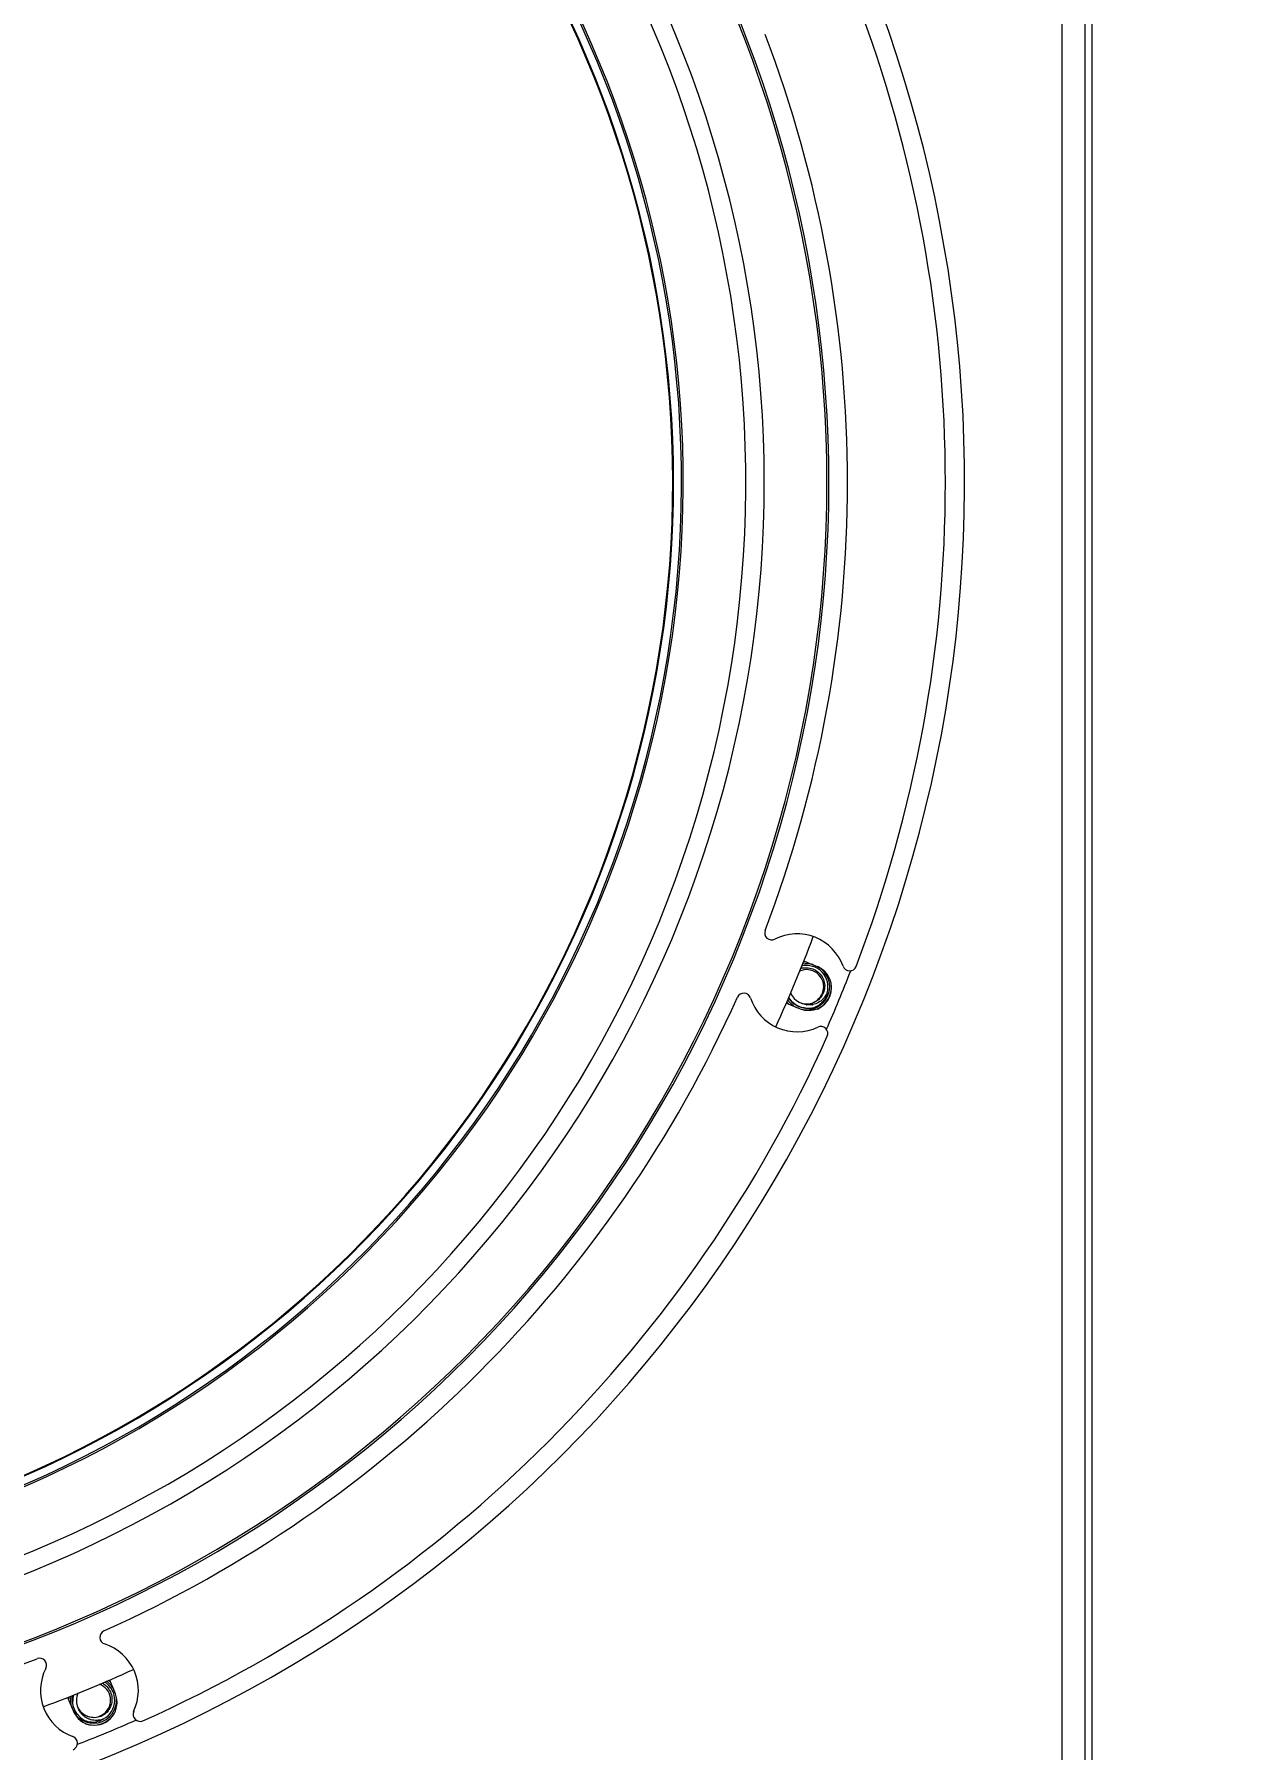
# Model space of a CAD drawing. Header units: millimetres. Extents: x 1177 to 4147, y 93 to 2194.
# Drawn here: x 1876.2 to 2050.4, y 1505.7 to 1751 of the extents above; entities that cross this region are included whole.
import ezdxf

# ---------------------------------------------------------------- set-up
doc = ezdxf.new("R2010")
doc.units = ezdxf.units.MM
doc.header["$LTSCALE"] = 0.1
doc.layers.get('0').update_dxf_attribs({"lineweight": 13})
doc.layers.get('Defpoints').update_dxf_attribs({"lineweight": 9})
doc.layers.add('标注', color=251, linetype='Continuous', lineweight=9)
doc.styles.get("Standard").update_dxf_attribs({"font": 'arial.ttf'})
doc.dimstyles.new('STANDARD 10', dxfattribs={"dimscale": 10, "dimtxt": 2.5, "dimasz": 1.5, "dimexe": 0.5, "dimexo": 0.5, "dimgap": 0.5, "dimtad": 1, "dimtoh": 1, "dimdec": 1, "dimzin": 9, "dimdsep": 46, "dimtxsty": 'Standard', "dimcen": 0, "dimclrd": 256, "dimclre": 256, "dimclrt": 256, "dimadec": 0, "dimazin": 0, "dimtp": 0.01, "dimtm": 0.01, "dimtfac": 1, "dimtdec": 1, "dimtofl": 0, "dimtmove": 0, "dimatfit": 3, "dimfxl": 1, "dimtolj": 1, "dimtzin": 4, "dimlwd": -1, "dimlwe": -1, "dimarcsym": 0})

# ---------------------------------------------------------------- blocks, each defined once
blk = doc.blocks.new('*D20')
at = {"layer": 'Defpoints', "color": 0, "transparency": 16777216}
for p in [(2024.49, 1921.89), (2024.49, 1341.89), (2127.77, 1341.89)]:
    blk.add_point(p, dxfattribs=at)
at = {"layer": '标注', "transparency": 16777216}
for p, q in [((2029.49, 1921.89), (2132.77, 1921.89)), ((2127.77, 1906.89), (2127.77, 1356.89)), ((2029.49, 1341.89), (2132.77, 1341.89))]:
    blk.add_line(p, q, dxfattribs=at)
for points in [[(2125.27, 1906.89), (2130.27, 1906.89), (2127.77, 1921.89)], [(2125.27, 1356.89), (2130.27, 1356.89), (2127.77, 1341.89)]]:
    blk.add_solid(points, dxfattribs=at)
at = {"layer": '标注', "transparency": 16777216, "insert": (2110, 1631.89), "char_height": 25, "attachment_point": 5, "rotation": 90}
blk.add_mtext('\\A1;580', dxfattribs=at)

msp = doc.modelspace()

# ---------------------------------------------------------------- linework, layer by layer
for p, q in [((2027.49, 1344.89), (2027.49, 1918.89)), ((2026.49, 1348.89), (2026.49, 1875.71)), ((2023.18, 1348.89), (2023.18, 1819.39)), ((1988.21, 1617.63), (1986.24, 1618.44)), ((1983.75, 1612.44), (1985.72, 1611.62)), ((1887.76, 1513.66), (1886.95, 1515.63)), ((1880.94, 1513.14), (1881.76, 1511.18))]:
    msp.add_line(p, q)
for centre, radius, start, end in [((1812.49, 1686.89), 196.75, 204.5623, 43.01), ((1812.49, 1686.89), 177.33, 204.9054, 48.56), ((1812.49, 1686.89), 177.05, 204.9052, 48.6494), ((1812.49, 1686.89), 168.08, 204.7879, 51.5557), ((1812.49, 1686.89), 165.45, 204.7068, 52.4482), ((1812.49, 1686.89), 156.5, 204.2484, 55.6488), ((1812.49, 1686.89), 156.25, 204.2314, 55.7417), ((1812.49, 1686.89), 155.11, 204.1505, 56.1675), ((1812.49, 1686.89), 155, 204.1424, 56.2088), ((1812.49, 1686.89), 194, 339.0959, 20.9041), ((1812.49, 1686.89), 180, 339.148, 20.852), ((1981.64, 1622.47), 1, 159.148, 296.9077), ((1985.26, 1615.33), 7, 19.7139, 116.9077), ((1812.49, 1686.89), 186.75, 335.355, 339.645), ((1986.64, 1614.76), 2.45, 293.5739, 114.2025), ((1986.64, 1614.76), 3.3, 253.6888, 61.3486), ((1986.96, 1614.63), 3.25, 247.5, 67.5), ((1986.64, 1614.76), 3.05, 343.2923, 103.5329), ((1986.64, 1614.76), 3.3, 73.788, 100.5806), ((1986.64, 1614.76), 3.55, 90.9315, 98.2865), ((1986.64, 1614.76), 3.65, 93.6924, 96.2532), ((1812.49, 1686.89), 193.5, 336.1608, 338.8392), ((1992.79, 1618.03), 1, 199.7139, 339.0959), ((1986.64, 1614.76), 3.55, 296.4115, 9.0833), ((1812.49, 1686.89), 180, 294.148, 335.852), ((1977.65, 1612.85), 1, 18.0923, 155.852), ((1985.26, 1615.33), 7, 198.0923, 295.2861), ((1986.64, 1614.76), 3.55, 216.9119, 225.2749), ((1986.64, 1614.76), 3.3, 214.6068, 243.7436), ((1986.64, 1614.76), 3.05, 211.7947, 268.7077), ((1986.64, 1614.76), 2.45, 200.4948, 288), ((1986.74, 1614.71), 3, 265.1148, 266.8118), ((1986.92, 1614.76), 3.07, 263.5619, 272.8214), ((1987.01, 1614.69), 2.52, 260.8547, 262.2291), ((1986.64, 1614.78), 3.16, 277.3326, 284.8937), ((1986.92, 1614.78), 3.09, 272.8183, 274.6401), ((1986.91, 1614.79), 3.1, 274.6409, 277.4054), ((1986.91, 1614.8), 3.11, 277.4054, 279.3319), ((1986.75, 1614.74), 2.4, 285.6424, 286.7816), ((1987.01, 1614.81), 2.65, 278.6219, 281.0869), ((1986.91, 1614.81), 3.12, 279.3315, 280.5749), ((1986.74, 1614.78), 2.44, 286.7898, 291.2114), ((1986.65, 1614.73), 3.11, 284.909, 285.9131), ((1986.91, 1614.81), 3.12, 280.5748, 281.9771), ((1986.66, 1614.72), 3.1, 285.913, 286.9232), ((1986.66, 1614.7), 3.08, 286.9231, 287.9994), ((1986.91, 1614.81), 3.12, 281.9771, 282.4604), ((1986.91, 1614.81), 3.12, 282.4604, 282.9873), ((1986.63, 1614.77), 3.16, 288.0401, 304.0789), ((1986.64, 1614.76), 3.14, 304.1182, 305.4107), ((1986.64, 1614.76), 3.14, 305.4106, 306.8542), ((1986.64, 1614.76), 3.14, 306.8544, 307.1404), ((1986.64, 1614.76), 3.14, 307.1406, 308.4485), ((1986.64, 1614.76), 3.14, 308.4485, 309.9603), ((1986.63, 1614.77), 3.15, 309.9861, 323.9733), ((1986.62, 1614.78), 3.17, 314.4518, 315.4414), ((1986.62, 1614.78), 3.17, 315.4414, 316.4162), ((1986.65, 1614.75), 3.13, 316.4014, 323.9767), ((1986.91, 1615.02), 2.88, 317.8204, 318.0778), ((1812.49, 1686.89), 194, 294.0959, 335.9041), ((1988.67, 1608.1), 1, 335.9041, 115.2861), ((1886.54, 1521.73), 1, 114.148, 251.9077), ((1812.49, 1686.89), 180, 249.148, 290.852), ((1876.92, 1517.75), 1, 333.0923, 110.852), ((1884.05, 1514.13), 7, 334.7139, 71.9077), ((1884.05, 1514.13), 7, 153.0923, 250.2861), ((1812.49, 1686.89), 186.75, 290.355, 294.645), ((1884.63, 1512.74), 3.3, 208.6888, 16.3486), ((1884.76, 1512.42), 3.25, 202.5, 22.5), ((1884.63, 1512.74), 2.45, 155.4948, 243), ((1884.63, 1512.74), 2.45, 248.5739, 69.2026), ((1884.63, 1512.74), 3.05, 298.2923, 58.5329), ((1884.63, 1512.74), 3.3, 28.788, 55.5806), ((1884.63, 1512.74), 3.55, 45.9315, 53.2865), ((1884.63, 1512.74), 3.65, 48.6924, 51.2532), ((1884.63, 1512.74), 3.55, 171.912, 180.2749), ((1884.63, 1512.74), 3.3, 169.6068, 198.7436), ((1884.63, 1512.74), 3.05, 166.7948, 223.7077), ((1884.64, 1512.64), 2.98, 163.6937, 180.9094), ((1884.61, 1512.64), 2.96, 180.9386, 182.3861), ((1891.29, 1510.71), 1, 154.7139, 294.0959), ((1812.49, 1686.89), 193.5, 291.1608, 293.8392), ((1884.66, 1512.64), 3, 220.1148, 221.8118), ((1884.8, 1512.53), 3.04, 218.5439, 220.1026), ((1884.82, 1512.55), 3.07, 220.113, 227.8201), ((1884.64, 1512.76), 3.16, 232.3326, 239.8937), ((1884.83, 1512.56), 3.09, 227.8183, 229.6401), ((1884.84, 1512.43), 2.52, 215.8547, 217.2291), ((1884.84, 1512.57), 3.1, 229.6409, 232.4054), ((1884.85, 1512.58), 3.11, 232.4054, 234.3319), ((1884.85, 1512.59), 3.12, 234.3315, 235.5749), ((1884.61, 1512.72), 3.11, 239.909, 240.9131), ((1884.86, 1512.59), 3.12, 235.5748, 236.9771), ((1884.61, 1512.7), 3.1, 240.913, 241.9232), ((1884.6, 1512.69), 3.08, 241.9231, 242.9994), ((1884.86, 1512.59), 3.12, 236.9771, 237.4604), ((1884.86, 1512.59), 3.12, 237.4604, 237.9873), ((1884.63, 1512.76), 3.16, 243.0401, 259.0789), ((1884.92, 1512.52), 2.65, 233.6219, 236.0869), ((1884.63, 1512.74), 3.55, 251.4115, 324.0833), ((1884.69, 1512.65), 2.4, 240.6424, 241.7816), ((1884.71, 1512.69), 2.44, 241.7898, 246.2114), ((1884.63, 1512.74), 3.14, 259.1182, 260.4107), ((1884.63, 1512.74), 3.14, 260.4106, 261.8542), ((1884.63, 1512.74), 3.14, 261.8544, 262.1404), ((1884.63, 1512.74), 3.14, 262.1406, 263.4485), ((1884.63, 1512.75), 3.14, 263.4485, 264.9603), ((1884.63, 1512.76), 3.15, 264.9861, 278.9733), ((1884.63, 1512.78), 3.17, 269.4518, 270.4414), ((1884.63, 1512.77), 3.17, 270.4414, 271.4162), ((1884.63, 1512.73), 3.13, 271.4014, 278.9767), ((1885, 1512.74), 2.88, 272.8204, 273.0778), ((1881.35, 1506.6), 1, 290.9041, 70.2861)]:
    msp.add_arc(centre, radius, start, end)
for points, knots in [([(1985.81, 1617.4), (1985.88, 1617.42), (1986.15, 1617.48), (1986.43, 1617.5), (1986.64, 1617.49)], [0, 0, 0, 0, 0.250867, 1, 1, 1, 1]), ([(1986.64, 1617.49), (1986.94, 1617.48), (1987.53, 1617.36), (1988.3, 1616.91), (1988.89, 1616.23), (1989.22, 1615.39), (1989.25, 1614.49), (1988.97, 1613.63), (1988.41, 1612.92), (1987.9, 1612.61), (1987.62, 1612.5)], [0, 0, 0, 0, 0.125034, 0.250093, 0.375084, 0.500078, 0.625053, 0.750023, 0.87493, 1, 1, 1, 1]), ([(1986.48, 1611.72), (1986.24, 1611.74), (1985.75, 1611.84), (1985.08, 1612.16), (1984.51, 1612.64), (1984.22, 1613.04), (1984.1, 1613.26)], [0, 0, 0, 0, 0.249982, 0.500118, 0.750018, 1, 1, 1, 1]), ([(1986.61, 1612.2), (1986.54, 1612.21), (1986.3, 1612.26), (1986.05, 1612.34), (1985.88, 1612.43)], [0, 0, 0, 0, 0.250895, 1, 1, 1, 1]), ([(1989.05, 1613.08), (1988.85, 1612.86), (1988.38, 1612.48), (1987.81, 1612.27), (1987.52, 1612.21)], [0, 0, 0, 0, 0.500246, 1, 1, 1, 1]), ([(1989.56, 1613.88), (1989.47, 1613.67), (1989.31, 1613.39), (1989.11, 1613.15), (1989.05, 1613.09)], [0, 0, 0, 0, 0.749356, 1, 1, 1, 1]), ([(1989.56, 1613.88), (1989.55, 1613.8), (1989.46, 1613.46), (1989.32, 1613.14), (1989.18, 1612.91)], [0, 0, 0, 0, 0.250346, 1, 1, 1, 1]), ([(1886.56, 1514.68), (1886.76, 1514.46), (1887.09, 1513.96), (1887.32, 1513.09), (1887.25, 1512.19), (1886.89, 1511.37), (1886.28, 1510.71), (1885.48, 1510.3), (1884.58, 1510.19), (1883.99, 1510.34), (1883.72, 1510.46)], [0, 0, 0, 0, 0.125034, 0.250093, 0.375084, 0.500078, 0.625053, 0.750023, 0.87493, 1, 1, 1, 1]), ([(1885.9, 1515.2), (1885.97, 1515.16), (1886.2, 1515.01), (1886.42, 1514.83), (1886.56, 1514.68)], [0, 0, 0, 0, 0.250867, 1, 1, 1, 1]), ([(1882.36, 1510.7), (1882.15, 1510.95), (1881.81, 1511.53), (1881.67, 1512.19), (1881.65, 1512.52)], [0, 0, 0, 0, 0.50011, 1, 1, 1, 1]), ([(1882.79, 1510.95), (1882.75, 1511.01), (1882.61, 1511.22), (1882.5, 1511.45), (1882.44, 1511.63)], [0, 0, 0, 0, 0.250895, 1, 1, 1, 1]), ([(1885.14, 1509.86), (1884.84, 1509.84), (1884.24, 1509.91), (1883.69, 1510.16), (1883.45, 1510.32)], [0, 0, 0, 0, 0.500246, 1, 1, 1, 1]), ([(1886.07, 1510.06), (1886, 1510.01), (1885.7, 1509.83), (1885.37, 1509.7), (1885.12, 1509.64)], [0, 0, 0, 0, 0.250346, 1, 1, 1, 1]), ([(1886.07, 1510.06), (1885.85, 1509.97), (1885.55, 1509.89), (1885.23, 1509.86), (1885.15, 1509.86)], [0, 0, 0, 0, 0.749356, 1, 1, 1, 1])]:
    msp.add_open_spline(points, degree=3, knots=knots)
for points in [[(1987.41, 1612.19), (1987.16, 1612.16), (1986.91, 1612.15), (1986.67, 1612.19)], [(1883.35, 1510.39), (1883.16, 1510.53), (1882.98, 1510.71), (1882.83, 1510.91)]]:
    msp.add_open_spline(points, degree=3)
at = {"layer": '标注'}
msp.add_spline([(2027.49, 1819.18), (1864.3, 1806.37), (1766.77, 1737.15), (1658.76, 1615.8), (1597.49, 1595.16)], degree=3, dxfattribs=at)

# ---------------------------------------------------------------- dimensions: what is measured, and where the dimension line sits
dim = msp.add_linear_dim(base=(2127.77, 1341.89), p1=(2024.49, 1921.89), p2=(2024.49, 1341.89), angle=90, dimstyle='STANDARD 10', dxfattribs=at)
dim.commit()
dim.dimension.update_dxf_attribs({"geometry": '*D20', "text_midpoint": (2110, 1631.89)})

doc.saveas('drawing.dxf')
